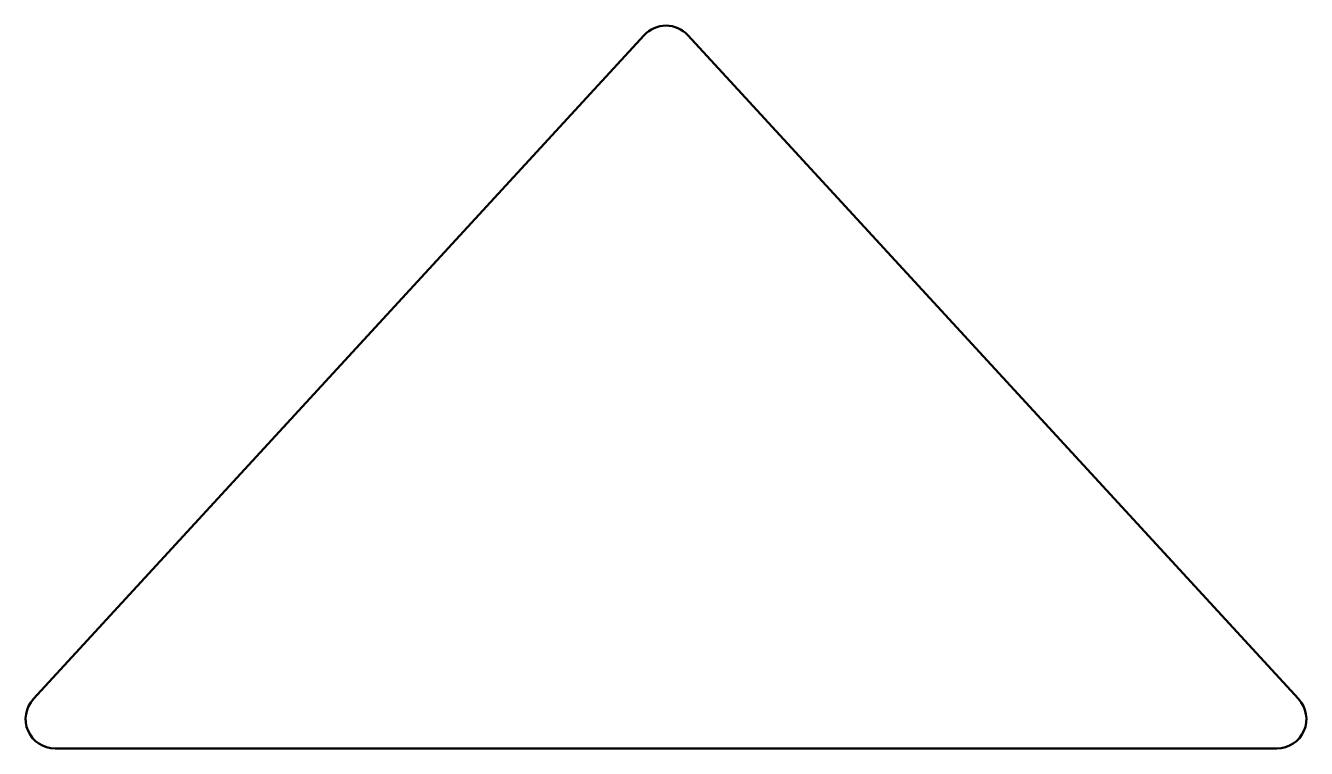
# Model space of a CAD drawing. Header units: millimetres. Extents: x 0.3 to 43.7, y 0.2 to 24.8.
import ezdxf

# ---------------------------------------------------------------- set-up
doc = ezdxf.new("R2010")
doc.units = ezdxf.units.MM
doc.layers.add('IV_OUTER_PROFILE', color=7, linetype='Continuous', lineweight=50)

msp = doc.modelspace()

# ---------------------------------------------------------------- linework, layer by layer
at = {"layer": 'IV_OUTER_PROFILE'}
for p, q in [((0.548, 1.917), (21.269, 24.44)), ((22.741, 24.44), (43.462, 1.917)), ((42.726, 0.24), (1.284, 0.24))]:
    msp.add_line(p, q, dxfattribs=at)
for centre, start, end in [((22.005, 23.763), 42.6141, 137.3859), ((1.284, 1.24), 137.3859, 270), ((42.726, 1.24), 270, 42.6141)]:
    msp.add_arc(centre, 1, start, end, dxfattribs=at)

doc.saveas('drawing.dxf')
